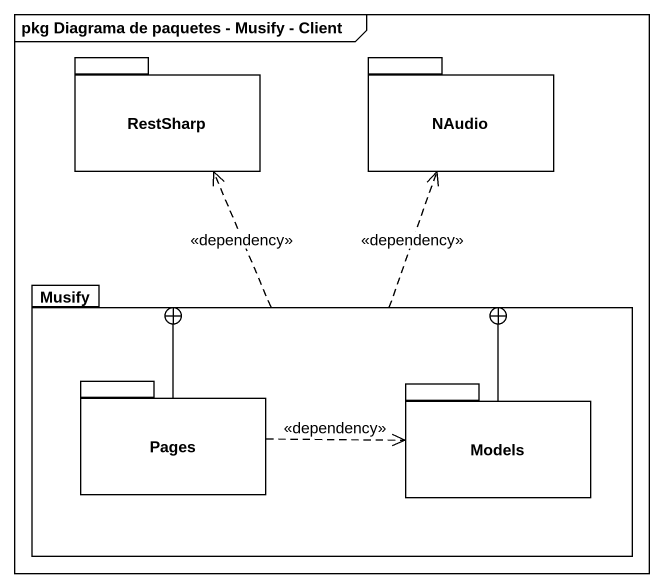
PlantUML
@startuml
mainframe pkg Diagrama de paquetes - Musify - Client
package RestSharp {
}
package NAudio {
}
package Musify {
  package Pages {
  }
  package Models {
  }
}
Musify .up.> RestSharp : <<dependency>>
Musify .up.> NAudio : <<dependency>>
Pages -right-+ Musify
Pages .right.> Models : <<dependency>>
Models -left-+ Musify
@enduml
